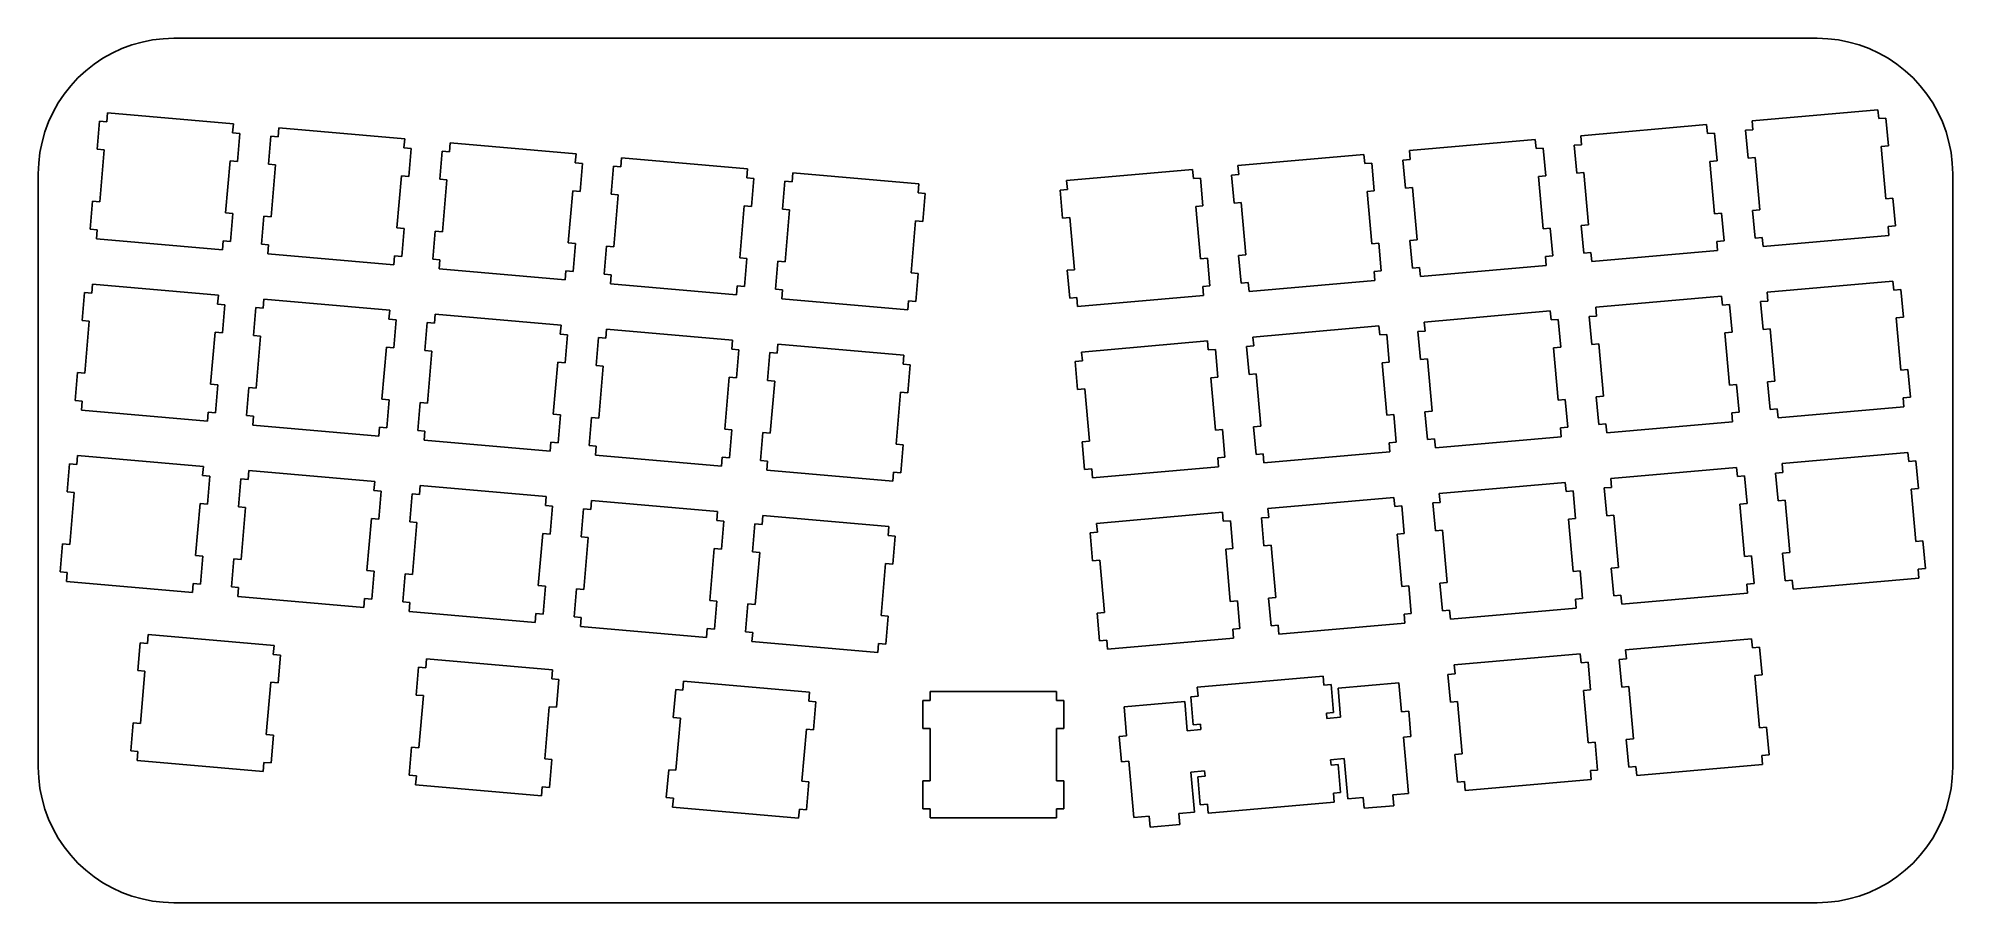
# Model space of a CAD drawing. Extents: x 0 to 212, y 0 to 96.
import ezdxf

# ---------------------------------------------------------------- set-up
doc = ezdxf.new("R2010")
doc.units = 0
doc.layers.get('0').update_dxf_attribs({"linetype": 'CONTINUOUS'})

msp = doc.modelspace()

# ---------------------------------------------------------------- linework, layer by layer
at = {"color": 0}
for p, q in [((10.4593, 95.1258), (11.5934, 95.4458)), ((11.5934, 95.4458), (12.7482, 95.6758)), ((12.7482, 95.6758), (13.9182, 95.8137)), ((13.9182, 95.8137), (15.095, 95.8603)), ((15.095, 95.8603), (197.12, 95.8603)), ((197.12, 95.8603), (198.297, 95.8137)), ((198.297, 95.8137), (199.465, 95.6758)), ((199.465, 95.6758), (200.622, 95.4458)), ((200.622, 95.4458), (201.754, 95.1258)), ((6.27835, 92.9954), (7.25812, 93.6502)), ((7.25812, 93.6502), (8.28615, 94.2262)), ((8.28615, 94.2262), (9.35411, 94.7194)), ((9.35411, 94.7194), (10.4593, 95.1258)), ((201.754, 95.1258), (202.86, 94.7194)), ((202.86, 94.7194), (203.929, 94.2262)), ((203.929, 94.2262), (204.957, 93.6502)), ((204.957, 93.6502), (205.937, 92.9954)), ((3.689, 90.6018), (4.48829, 91.4672)), ((4.48829, 91.4672), (5.35369, 92.2666)), ((5.35369, 92.2666), (6.27835, 92.9954)), ((205.937, 92.9954), (206.861, 92.2666)), ((206.861, 92.2666), (207.727, 91.4672)), ((207.727, 91.4672), (208.526, 90.6018)), ((2.30546, 88.6975), (2.96003, 89.6772)), ((2.96003, 89.6772), (3.689, 90.6018)), ((208.526, 90.6018), (209.255, 89.6772)), ((209.255, 89.6772), (209.91, 88.6975)), ((1.2361, 86.6013), (1.72944, 87.6695)), ((1.72944, 87.6695), (2.30546, 88.6975)), ((7.75698, 87.5979), (7.67017, 86.6013)), ((21.7041, 86.3783), (7.75698, 87.5979)), ((203.842, 87.9546), (189.895, 86.7336)), ((203.929, 86.9583), (203.842, 87.9546)), ((204.727, 87.0285), (203.929, 86.9583)), ((204.997, 83.9403), (204.727, 87.0285)), ((209.91, 88.6975), (210.484, 87.6695)), ((210.484, 87.6695), (210.978, 86.6013)), ((0.50987, 84.3622), (0.82958, 85.4964)), ((0.82958, 85.4964), (1.2361, 86.6013)), ((6.87366, 86.6719), (6.60358, 83.5836)), ((7.67017, 86.6013), (6.87366, 86.6719)), ((21.6173, 85.3817), (21.7041, 86.3783)), ((22.4152, 85.3115), (21.6173, 85.3817)), ((22.1437, 82.2233), (22.4152, 85.3115)), ((25.852, 85.0113), (25.5805, 81.9231)), ((26.6471, 84.9422), (25.852, 85.0113)), ((26.7353, 85.9384), (26.6471, 84.9422)), ((40.6809, 84.7178), (26.7353, 85.9384)), ((184.864, 86.294), (170.918, 85.0745)), ((170.918, 85.0745), (171.005, 84.0782)), ((184.952, 85.2978), (184.864, 86.294)), ((185.748, 85.368), (184.952, 85.2978)), ((186.019, 82.2784), (185.748, 85.368)), ((189.982, 85.7373), (189.185, 85.6686)), ((189.185, 85.6686), (189.455, 82.5803)), ((189.895, 86.7336), (189.982, 85.7373)), ((210.978, 86.6013), (211.386, 85.4964)), ((211.386, 85.4964), (211.704, 84.3622)), ((0.14194, 82.0374), (0.27974, 83.2072)), ((0.27974, 83.2072), (0.50987, 84.3622)), ((6.60358, 83.5836), (7.40008, 83.5145)), ((7.40008, 83.5145), (6.89434, 77.7363)), ((40.5941, 83.7212), (40.6809, 84.7178)), ((41.3921, 83.6524), (40.5941, 83.7212)), ((41.1219, 80.5642), (41.3921, 83.6524)), ((44.8289, 83.3508), (44.559, 80.2626)), ((45.6255, 83.2817), (44.8289, 83.3508)), ((45.7122, 84.2779), (45.6255, 83.2817)), ((59.6579, 83.0573), (45.7122, 84.2779)), ((59.5725, 82.0607), (59.6579, 83.0573)), ((146.91, 82.973), (132.963, 81.7534)), ((146.997, 81.9767), (146.91, 82.973)), ((165.887, 84.6335), (151.941, 83.414)), ((151.941, 83.414), (152.028, 82.4177)), ((165.975, 83.6387), (165.887, 84.6335)), ((166.771, 83.7075), (165.975, 83.6387)), ((167.042, 80.6192), (166.771, 83.7075)), ((171.005, 84.0782), (170.208, 84.008)), ((170.208, 84.008), (170.478, 80.9198)), ((204.199, 83.8701), (204.997, 83.9403)), ((204.705, 78.0919), (204.199, 83.8701)), ((211.704, 84.3622), (211.934, 83.2072)), ((211.934, 83.2072), (212.073, 82.0374)), ((0.09508, 80.8605), (0.14194, 82.0374)), ((0.09508, 15.1212), (0.09508, 80.8605)), ((20.8414, 76.5157), (21.3458, 82.2935)), ((21.3458, 82.2935), (22.1437, 82.2233)), ((25.5805, 81.9231), (26.377, 81.8526)), ((26.377, 81.8526), (25.8727, 76.0758)), ((39.8198, 74.8552), (40.3243, 80.633)), ((40.3243, 80.633), (41.1219, 80.5642)), ((60.3691, 81.9905), (59.5725, 82.0607)), ((60.0989, 78.9037), (60.3691, 81.9905)), ((63.8059, 81.6913), (63.536, 78.6035)), ((64.6024, 81.6211), (63.8059, 81.6913)), ((64.6906, 82.6174), (64.6024, 81.6211)), ((78.6363, 81.3964), (64.6906, 82.6174)), ((78.5495, 80.4016), (78.6363, 81.3964)), ((83.6676, 80.9569), (83.5808, 79.9606)), ((97.6147, 79.7373), (83.6676, 80.9569)), ((127.933, 81.3125), (113.986, 80.0929)), ((128.02, 80.3176), (127.933, 81.3125)), ((133.049, 80.7572), (132.253, 80.687)), ((132.253, 80.687), (132.523, 77.5988)), ((132.963, 81.7534), (133.049, 80.7572)), ((147.793, 82.0469), (146.997, 81.9767)), ((148.063, 78.9587), (147.793, 82.0469)), ((152.028, 82.4177), (151.23, 82.3475)), ((151.23, 82.3475), (151.5, 79.2593)), ((166.245, 80.549), (167.042, 80.6192)), ((170.478, 80.9198), (171.275, 80.9886)), ((171.275, 80.9886), (171.781, 75.2119)), ((185.222, 82.2096), (186.019, 82.2784)), ((185.728, 76.4314), (185.222, 82.2096)), ((189.455, 82.5803), (190.252, 82.6505)), ((190.252, 82.6505), (190.759, 76.8724)), ((212.073, 82.0374), (212.12, 80.8605)), ((212.12, 80.8605), (212.12, 15.1212)), ((44.559, 80.2626), (45.3552, 80.1934)), ((45.3552, 80.1934), (44.8497, 74.4153)), ((58.7968, 73.1943), (59.3012, 78.9725)), ((59.3012, 78.9725), (60.0989, 78.9037)), ((63.536, 78.6035), (64.3322, 78.5329)), ((64.3322, 78.5329), (63.8281, 72.7548)), ((79.3461, 80.3314), (78.5495, 80.4016)), ((79.0758, 77.2432), (79.3461, 80.3314)), ((82.7828, 80.0294), (82.514, 76.9415)), ((83.5808, 79.9606), (82.7828, 80.0294)), ((97.5279, 78.7411), (97.6147, 79.7373)), ((98.3245, 78.6709), (97.5279, 78.7411)), ((98.0528, 75.5826), (98.3245, 78.6709)), ((114.072, 79.0967), (113.276, 79.0279)), ((113.276, 79.0279), (113.545, 75.9396)), ((113.986, 80.0929), (114.072, 79.0967)), ((128.816, 80.3864), (128.02, 80.3176)), ((129.086, 77.2982), (128.816, 80.3864)), ((147.267, 78.8885), (148.063, 78.9587)), ((147.773, 73.1104), (147.267, 78.8885)), ((151.5, 79.2593), (152.298, 79.3295)), ((152.298, 79.3295), (152.804, 73.5513)), ((166.75, 74.7709), (166.245, 80.549)), ((6.09783, 77.8055), (5.82771, 74.7173)), ((6.89434, 77.7363), (6.09783, 77.8055)), ((21.6379, 76.4466), (20.8414, 76.5157)), ((21.3679, 73.3584), (21.6379, 76.4466)), ((77.7752, 71.5352), (78.2796, 77.3134)), ((78.2796, 77.3134), (79.0758, 77.2432)), ((82.514, 76.9415), (83.3106, 76.8724)), ((83.3106, 76.8724), (82.8051, 71.0957)), ((128.29, 77.2294), (129.086, 77.2982)), ((128.794, 71.4513), (128.29, 77.2294)), ((132.523, 77.5988), (133.321, 77.669)), ((133.321, 77.669), (133.826, 71.8908)), ((186.524, 76.5006), (185.728, 76.4314)), ((186.794, 73.4138), (186.524, 76.5006)), ((190.759, 76.8724), (189.961, 76.8022)), ((189.961, 76.8022), (190.231, 73.714)), ((205.501, 78.1625), (204.705, 78.0919)), ((205.773, 75.0743), (205.501, 78.1625)), ((5.82771, 74.7173), (6.62421, 74.6485)), ((6.62421, 74.6485), (6.53743, 73.6505)), ((25.0762, 76.145), (24.8061, 73.0567)), ((25.8727, 76.0758), (25.0762, 76.145)), ((40.615, 74.7861), (39.8198, 74.8552)), ((40.3447, 71.6964), (40.615, 74.7861)), ((44.0531, 74.4859), (43.7829, 71.3976)), ((44.8497, 74.4153), (44.0531, 74.4859)), ((96.7521, 69.8733), (97.2577, 75.6514)), ((97.2577, 75.6514), (98.0528, 75.5826)), ((113.545, 75.9396), (114.343, 76.0084)), ((114.343, 76.0084), (114.849, 70.2317)), ((167.546, 74.8411), (166.75, 74.7709)), ((167.817, 71.7532), (167.546, 74.8411)), ((171.781, 75.2119), (170.983, 75.1417)), ((170.983, 75.1417), (171.253, 72.0535)), ((204.975, 75.0037), (205.773, 75.0743)), ((205.063, 74.0075), (204.975, 75.0037)), ((6.53743, 73.6505), (20.4845, 72.4309)), ((20.4845, 72.4309), (20.5714, 73.4275)), ((20.5714, 73.4275), (21.3679, 73.3584)), ((24.8061, 73.0567), (25.6026, 72.9865)), ((25.6026, 72.9865), (25.5144, 71.9914)), ((59.5933, 73.1255), (58.7968, 73.1943)), ((59.3231, 70.0373), (59.5933, 73.1255)), ((63.0301, 72.8253), (62.7599, 69.7357)), ((63.8281, 72.7548), (63.0301, 72.8253)), ((148.569, 73.1806), (147.773, 73.1104)), ((148.839, 70.0927), (148.569, 73.1806)), ((152.804, 73.5513), (152.006, 73.4811)), ((152.006, 73.4811), (152.276, 70.3929)), ((171.253, 72.0535), (172.051, 72.1222)), ((172.051, 72.1222), (172.139, 71.1274)), ((172.139, 71.1274), (186.085, 72.347)), ((185.998, 73.3432), (186.794, 73.4138)), ((186.085, 72.347), (185.998, 73.3432)), ((190.231, 73.714), (191.029, 73.7842)), ((191.029, 73.7842), (191.116, 72.7865)), ((191.116, 72.7865), (205.063, 74.0075)), ((25.5144, 71.9914), (39.4614, 70.7704)), ((39.4614, 70.7704), (39.5482, 71.767)), ((39.5482, 71.767), (40.3447, 71.6964)), ((43.7829, 71.3976), (44.5795, 71.3274)), ((44.5795, 71.3274), (44.4927, 70.3308)), ((44.4927, 70.3308), (58.4398, 69.1113)), ((58.4398, 69.1113), (58.5265, 70.1075)), ((58.5265, 70.1075), (59.3231, 70.0373)), ((78.5703, 71.465), (77.7752, 71.5352)), ((78.3001, 68.3782), (78.5703, 71.465)), ((82.0071, 71.1648), (81.7369, 68.0766)), ((82.8051, 71.0957), (82.0071, 71.1648)), ((114.849, 70.2317), (114.052, 70.1615)), ((114.052, 70.1615), (114.322, 67.0733)), ((129.592, 71.52), (128.794, 71.4513)), ((129.862, 68.4332), (129.592, 71.52)), ((133.826, 71.8908), (133.029, 71.8206)), ((133.029, 71.8206), (133.299, 68.7324)), ((148.042, 70.0236), (148.839, 70.0927)), ((148.13, 69.0273), (148.042, 70.0236)), ((152.276, 70.3929), (153.074, 70.4631)), ((153.074, 70.4631), (153.161, 69.4669)), ((153.161, 69.4669), (167.108, 70.6864)), ((167.021, 71.6827), (167.817, 71.7532)), ((167.108, 70.6864), (167.021, 71.6827)), ((6.09783, 68.6223), (6.01102, 67.6243)), ((20.0449, 67.4), (6.09783, 68.6223)), ((62.7599, 69.7357), (63.5579, 69.6666)), ((63.5579, 69.6666), (63.4697, 68.6703)), ((63.4697, 68.6703), (77.4167, 67.4494)), ((77.4167, 67.4494), (77.5035, 68.4484)), ((77.5035, 68.4484), (78.3001, 68.3782)), ((81.7369, 68.0766), (82.5348, 68.006)), ((82.5348, 68.006), (82.448, 67.0098)), ((97.5487, 69.8045), (96.7521, 69.8733)), ((97.2785, 66.7163), (97.5487, 69.8045)), ((129.066, 68.363), (129.862, 68.4332)), ((129.153, 67.3654), (129.066, 68.363)), ((133.299, 68.7324), (134.095, 68.8026)), ((134.095, 68.8026), (134.184, 67.8064)), ((134.184, 67.8064), (148.13, 69.0273)), ((205.503, 68.9776), (191.556, 67.7566)), ((205.589, 67.9813), (205.503, 68.9776)), ((206.386, 68.0501), (205.589, 67.9813)), ((206.656, 64.9623), (206.386, 68.0501)), ((5.2131, 67.6949), (4.94302, 64.6067)), ((6.01102, 67.6243), (5.2131, 67.6949)), ((19.9567, 66.4034), (20.0449, 67.4)), ((20.7532, 66.3346), (19.9567, 66.4034)), ((20.4832, 63.2464), (20.7532, 66.3346)), ((24.1901, 66.0344), (23.92, 62.9461)), ((24.988, 65.9638), (24.1901, 66.0344)), ((25.0748, 66.9604), (24.988, 65.9638)), ((39.0218, 65.7408), (25.0748, 66.9604)), ((38.935, 64.7442), (39.0218, 65.7408)), ((82.448, 67.0098), (96.3951, 65.7902)), ((96.3951, 65.7902), (96.4819, 66.7865)), ((96.4819, 66.7865), (97.2785, 66.7163)), ((114.322, 67.0733), (115.118, 67.1421)), ((115.118, 67.1421), (115.205, 66.1458)), ((115.205, 66.1458), (129.153, 67.3654)), ((186.524, 67.3171), (172.579, 66.0961)), ((172.579, 66.0961), (172.665, 65.0998)), ((186.612, 66.3194), (186.524, 67.3171)), ((187.409, 66.3896), (186.612, 66.3194)), ((187.679, 63.3017), (187.409, 66.3896)), ((191.642, 66.7604), (190.846, 66.6916)), ((190.846, 66.6916), (191.116, 63.6034)), ((191.556, 67.7566), (191.642, 66.7604)), ((4.94302, 64.6067), (5.73952, 64.5365)), ((5.73952, 64.5365), (5.23515, 58.7583)), ((39.7316, 64.674), (38.935, 64.7442)), ((39.4614, 61.5858), (39.7316, 64.674)), ((43.1684, 64.3738), (42.8985, 61.2856)), ((43.9649, 64.3033), (43.1684, 64.3738)), ((44.0531, 65.2999), (43.9649, 64.3033)), ((57.9988, 64.0803), (44.0531, 65.2999)), ((57.912, 63.0837), (57.9988, 64.0803)), ((63.0301, 63.6404), (62.9419, 62.6442)), ((76.9758, 62.4198), (63.0301, 63.6404)), ((148.569, 63.996), (134.623, 62.7765)), ((148.657, 62.9998), (148.569, 63.996)), ((167.548, 65.6565), (153.6, 64.4356)), ((153.6, 64.4356), (153.687, 63.4407)), ((167.634, 64.6603), (167.548, 65.6565)), ((168.432, 64.7305), (167.634, 64.6603)), ((168.701, 61.6423), (168.432, 64.7305)), ((172.665, 65.0998), (171.869, 65.0296)), ((171.869, 65.0296), (172.139, 61.9414)), ((191.116, 63.6034), (191.914, 63.6722)), ((191.914, 63.6722), (192.418, 57.894)), ((205.86, 64.8917), (206.656, 64.9623)), ((206.365, 59.115), (205.86, 64.8917)), ((19.1809, 57.5388), (19.6867, 63.3166)), ((19.6867, 63.3166), (20.4832, 63.2464)), ((23.92, 62.9461), (24.7179, 62.8756)), ((24.7179, 62.8756), (24.2121, 57.0978)), ((38.1579, 55.8782), (38.6651, 61.656)), ((38.6651, 61.656), (39.4614, 61.5858)), ((58.7086, 63.0135), (57.912, 63.0837)), ((58.4383, 59.9267), (58.7086, 63.0135)), ((62.1453, 62.7133), (61.8755, 59.6251)), ((62.9419, 62.6442), (62.1453, 62.7133)), ((76.889, 61.4232), (76.9758, 62.4198)), ((82.0071, 61.9788), (81.9203, 60.9836)), ((95.9541, 60.7589), (82.0071, 61.9788)), ((129.592, 62.3355), (115.645, 61.1145)), ((129.679, 61.3392), (129.592, 62.3355)), ((134.71, 61.7802), (133.914, 61.71)), ((133.914, 61.71), (134.184, 58.6218)), ((134.623, 62.7765), (134.71, 61.7802)), ((149.454, 63.0686), (148.657, 62.9998)), ((149.724, 59.9803), (149.454, 63.0686)), ((153.687, 63.4407), (152.891, 63.3705)), ((152.891, 63.3705), (153.162, 60.2823)), ((167.904, 61.5721), (168.701, 61.6423)), ((168.41, 55.7939), (167.904, 61.5721)), ((172.139, 61.9414), (172.936, 62.0116)), ((172.936, 62.0116), (173.441, 56.2335)), ((186.883, 63.2326), (187.679, 63.3017)), ((187.387, 57.4544), (186.883, 63.2326)), ((42.8985, 61.2856), (43.6947, 61.2165)), ((43.6947, 61.2165), (43.1892, 55.4383)), ((57.1362, 54.2177), (57.6421, 59.9955)), ((57.6421, 59.9955), (58.4383, 59.9267)), ((61.8755, 59.6251), (62.6731, 59.5545)), ((62.6731, 59.5545), (62.1661, 53.7767)), ((77.687, 61.3544), (76.889, 61.4232)), ((77.4167, 58.2648), (77.687, 61.3544)), ((81.1237, 61.0528), (80.8535, 57.9646)), ((81.9203, 60.9836), (81.1237, 61.0528)), ((95.866, 59.7627), (95.9541, 60.7589)), ((96.6639, 59.6925), (95.866, 59.7627)), ((96.3937, 56.6057), (96.6639, 59.6925)), ((115.733, 60.1197), (114.935, 60.0495)), ((114.935, 60.0495), (115.207, 56.9613)), ((115.645, 61.1145), (115.733, 60.1197)), ((130.477, 61.4094), (129.679, 61.3392)), ((130.747, 58.3212), (130.477, 61.4094)), ((148.927, 59.9115), (149.724, 59.9803)), ((149.433, 54.1334), (148.927, 59.9115)), ((153.162, 60.2823), (153.957, 60.3525)), ((153.957, 60.3525), (154.463, 54.5744)), ((4.43727, 58.8285), (4.16719, 55.7403)), ((5.23515, 58.7583), (4.43727, 58.8285)), ((19.9788, 57.4682), (19.1809, 57.5388)), ((19.7073, 54.38), (19.9788, 57.4682)), ((76.1132, 52.5568), (76.6191, 58.335)), ((76.6191, 58.335), (77.4167, 58.2648)), ((80.8535, 57.9646), (81.6501, 57.8954)), ((81.6501, 57.8954), (81.1445, 52.1173)), ((129.949, 58.251), (130.747, 58.3212)), ((130.456, 52.4729), (129.949, 58.251)), ((134.184, 58.6218), (134.98, 58.6906)), ((134.98, 58.6906), (135.486, 52.9124)), ((188.185, 57.5236), (187.387, 57.4544)), ((188.455, 54.4368), (188.185, 57.5236)), ((192.418, 57.894), (191.622, 57.8252)), ((191.622, 57.8252), (191.892, 54.7356)), ((207.162, 59.1841), (206.365, 59.115)), ((207.432, 56.0959), (207.162, 59.1841)), ((4.16719, 55.7403), (4.96506, 55.6701)), ((4.96506, 55.6701), (4.87687, 54.6735)), ((23.4156, 57.168), (23.1442, 54.0798)), ((24.2121, 57.0978), (23.4156, 57.168)), ((38.9558, 55.8077), (38.1579, 55.8782)), ((38.6856, 52.7195), (38.9558, 55.8077)), ((42.3926, 55.5075), (42.1224, 52.4192)), ((43.1892, 55.4383), (42.3926, 55.5075)), ((95.0916, 50.8963), (95.5957, 56.6745)), ((95.5957, 56.6745), (96.3937, 56.6057)), ((115.207, 56.9613), (116.002, 57.0315)), ((116.002, 57.0315), (116.509, 51.2533)), ((169.208, 55.8641), (168.41, 55.7939)), ((169.478, 52.7749), (169.208, 55.8641)), ((173.441, 56.2335), (172.645, 56.1647)), ((172.645, 56.1647), (172.915, 53.0765)), ((206.635, 56.0257), (207.432, 56.0959)), ((206.722, 55.0305), (206.635, 56.0257)), ((4.87687, 54.6735), (18.824, 53.4539)), ((18.824, 53.4539), (18.9108, 54.4505)), ((18.9108, 54.4505), (19.7073, 54.38)), ((23.1442, 54.0798), (23.942, 54.0096)), ((23.942, 54.0096), (23.8538, 53.0144)), ((23.8538, 53.0144), (37.8008, 51.7934)), ((57.9342, 54.1486), (57.1362, 54.2177)), ((57.6626, 51.0604), (57.9342, 54.1486)), ((61.371, 53.8469), (61.0994, 50.7587)), ((62.1661, 53.7767), (61.371, 53.8469)), ((150.23, 54.2036), (149.433, 54.1334)), ((150.5, 51.1157), (150.23, 54.2036)), ((154.463, 54.5744), (153.666, 54.5042)), ((153.666, 54.5042), (153.936, 51.416)), ((172.915, 53.0765), (173.711, 53.1453)), ((173.711, 53.1453), (173.798, 52.1504)), ((173.798, 52.1504), (187.745, 53.37)), ((187.657, 54.3662), (188.455, 54.4368)), ((187.745, 53.37), (187.657, 54.3662)), ((191.892, 54.7356), (192.688, 54.8058)), ((192.688, 54.8058), (192.775, 53.8095)), ((192.775, 53.8095), (206.722, 55.0305)), ((37.8008, 51.7934), (37.889, 52.79)), ((37.889, 52.79), (38.6856, 52.7195)), ((42.1224, 52.4192), (42.9189, 52.3505)), ((42.9189, 52.3505), (42.8322, 51.3524)), ((42.8322, 51.3524), (56.7778, 50.1329)), ((56.7778, 50.1329), (56.866, 51.1295)), ((56.866, 51.1295), (57.6626, 51.0604)), ((76.9112, 52.4866), (76.1132, 52.5568)), ((76.641, 49.3984), (76.9112, 52.4866)), ((80.348, 52.1878), (80.0777, 49.0996)), ((81.1445, 52.1173), (80.348, 52.1878)), ((95.8882, 50.8275), (95.0916, 50.8963)), ((116.509, 51.2533), (115.711, 51.1831)), ((115.711, 51.1831), (115.981, 48.0949)), ((131.253, 52.5431), (130.456, 52.4729)), ((131.523, 49.4552), (131.253, 52.5431)), ((135.486, 52.9124), (134.689, 52.8436)), ((134.689, 52.8436), (134.96, 49.7554)), ((149.702, 51.0452), (150.5, 51.1157)), ((149.79, 50.0489), (149.702, 51.0452)), ((153.936, 51.416), (154.733, 51.4847)), ((154.733, 51.4847), (154.82, 50.4885)), ((154.82, 50.4885), (168.767, 51.7095)), ((168.68, 52.7057), (169.478, 52.7749)), ((168.767, 51.7095), (168.68, 52.7057)), ((4.4359, 49.6425), (4.34908, 48.6473)), ((18.383, 48.423), (4.4359, 49.6425)), ((61.0994, 50.7587), (61.8959, 50.6885)), ((61.8959, 50.6885), (61.8091, 49.6933)), ((61.8091, 49.6933), (75.7562, 48.4724)), ((75.7562, 48.4724), (75.843, 49.469)), ((75.843, 49.469), (76.641, 49.3984)), ((80.0777, 49.0996), (80.8743, 49.0291)), ((80.8743, 49.0291), (80.7875, 48.0328)), ((95.6179, 47.7393), (95.8882, 50.8275)), ((130.725, 49.3847), (131.523, 49.4552)), ((130.813, 48.3884), (130.725, 49.3847)), ((134.96, 49.7554), (135.756, 49.8256)), ((135.756, 49.8256), (135.843, 48.8294)), ((135.843, 48.8294), (149.79, 50.0489)), ((207.162, 49.9992), (193.216, 48.7786)), ((193.216, 48.7786), (193.303, 47.7834)), ((207.25, 49.003), (207.162, 49.9992)), ((208.046, 49.0732), (207.25, 49.003)), ((208.318, 45.9853), (208.046, 49.0732)), ((3.55258, 48.7165), (3.28111, 45.6283)), ((4.34908, 48.6473), (3.55258, 48.7165)), ((18.2962, 47.4267), (18.383, 48.423)), ((19.0941, 47.3576), (18.2962, 47.4267)), ((18.824, 44.2694), (19.0941, 47.3576)), ((22.5309, 47.056), (22.2608, 43.9678)), ((23.3274, 46.9868), (22.5309, 47.056)), ((23.4142, 47.9834), (23.3274, 46.9868)), ((37.3613, 46.7639), (23.4142, 47.9834)), ((37.2745, 45.7659), (37.3613, 46.7639)), ((80.7875, 48.0328), (94.7332, 46.8133)), ((94.7332, 46.8133), (94.8214, 47.8095)), ((94.8214, 47.8095), (95.6179, 47.7393)), ((115.981, 48.0949), (116.779, 48.1651)), ((116.779, 48.1651), (116.866, 47.1689)), ((116.866, 47.1689), (130.813, 48.3884)), ((169.208, 46.6796), (155.261, 45.4586)), ((169.295, 45.6819), (169.208, 46.6796)), ((188.185, 48.3387), (174.239, 47.1191)), ((174.239, 47.1191), (174.326, 46.1229)), ((188.273, 47.3424), (188.185, 48.3387)), ((189.069, 47.4126), (188.273, 47.3424)), ((189.34, 44.3248), (189.069, 47.4126)), ((193.303, 47.7834), (192.507, 47.7132)), ((192.507, 47.7132), (192.776, 44.625)), ((3.28111, 45.6283), (4.07899, 45.5595)), ((4.07899, 45.5595), (3.57463, 39.7813)), ((38.0711, 45.6971), (37.2745, 45.7659)), ((37.8008, 42.6089), (38.0711, 45.6971)), ((41.5078, 45.3969), (41.238, 42.3086)), ((42.3044, 45.3263), (41.5078, 45.3969)), ((42.3912, 46.3229), (42.3044, 45.3263)), ((56.3383, 45.1019), (42.3912, 46.3229)), ((56.2515, 44.1053), (56.3383, 45.1019)), ((61.3696, 44.6624), (61.2828, 43.6658)), ((75.3166, 43.4428), (61.3696, 44.6624)), ((150.231, 45.0176), (136.284, 43.7981)), ((150.318, 44.0214), (150.231, 45.0176)), ((155.261, 45.4586), (155.349, 44.4623)), ((170.091, 45.7521), (169.295, 45.6819)), ((170.361, 42.6642), (170.091, 45.7521)), ((174.326, 46.1229), (173.528, 46.0527)), ((173.528, 46.0527), (173.798, 42.9645)), ((192.776, 44.625), (193.573, 44.6952)), ((193.573, 44.6952), (194.079, 38.917)), ((207.52, 45.9147), (208.318, 45.9853)), ((208.026, 40.1366), (207.52, 45.9147)), ((17.5204, 38.5618), (18.0261, 44.3385)), ((18.0261, 44.3385), (18.824, 44.2694)), ((22.2608, 43.9678), (23.0573, 43.8975)), ((23.0573, 43.8975), (22.5516, 38.1208)), ((36.4987, 36.8998), (37.0032, 42.678)), ((37.0032, 42.678), (37.8008, 42.6089)), ((57.048, 44.0365), (56.2515, 44.1053)), ((56.7778, 40.9483), (57.048, 44.0365)), ((60.4848, 43.7363), (60.216, 40.6481)), ((61.2828, 43.6658), (60.4848, 43.7363)), ((75.2299, 42.4462), (75.3166, 43.4428)), ((76.0264, 42.376), (75.2299, 42.4462)), ((80.348, 43.0018), (80.2598, 42.0067)), ((94.2936, 41.7823), (80.348, 43.0018)), ((131.253, 43.3585), (117.306, 42.1375)), ((131.34, 42.3623), (131.253, 43.3585)), ((132.136, 42.4325), (131.34, 42.3623)), ((132.406, 39.3428), (132.136, 42.4325)), ((136.371, 42.8018), (135.574, 42.7316)), ((135.574, 42.7316), (135.843, 39.6434)), ((136.284, 43.7981), (136.371, 42.8018)), ((151.114, 44.0916), (150.318, 44.0214)), ((151.384, 41.0034), (151.114, 44.0916)), ((155.349, 44.4623), (154.551, 44.3936)), ((154.551, 44.3936), (154.821, 41.3039)), ((169.565, 42.5937), (170.361, 42.6642)), ((170.071, 36.8155), (169.565, 42.5937)), ((173.798, 42.9645), (174.596, 43.0347)), ((174.596, 43.0347), (175.102, 37.2565)), ((188.542, 44.2556), (189.34, 44.3248)), ((189.049, 38.4775), (188.542, 44.2556)), ((41.238, 42.3086), (42.0342, 42.2381)), ((42.0342, 42.2381), (41.5301, 36.4603)), ((55.4757, 35.2406), (55.9816, 41.0185)), ((55.9816, 41.0185), (56.7778, 40.9483)), ((60.216, 40.6481), (61.0126, 40.5776)), ((61.0126, 40.5776), (60.507, 34.7996)), ((75.7548, 39.2878), (76.0264, 42.376)), ((79.4618, 42.0758), (79.193, 38.9876)), ((80.2598, 42.0067), (79.4618, 42.0758)), ((94.2068, 40.7857), (94.2936, 41.7823)), ((95.0034, 40.7155), (94.2068, 40.7857)), ((94.7332, 37.6287), (95.0034, 40.7155)), ((117.394, 41.1427), (116.596, 41.0725)), ((116.596, 41.0725), (116.866, 37.9843)), ((117.306, 42.1375), (117.394, 41.1427)), ((150.588, 40.9346), (151.384, 41.0034)), ((151.094, 35.1565), (150.588, 40.9346)), ((154.821, 41.3039), (155.619, 41.3741)), ((155.619, 41.3741), (156.124, 35.5974)), ((2.77813, 39.8515), (2.50665, 36.7619)), ((3.57463, 39.7813), (2.77813, 39.8515)), ((18.3169, 38.4912), (17.5204, 38.5618)), ((18.0482, 35.4044), (18.3169, 38.4912)), ((21.7551, 38.1896), (21.485, 35.1014)), ((22.5516, 38.1208), (21.7551, 38.1896)), ((74.4541, 33.58), (74.9582, 39.358)), ((74.9582, 39.358), (75.7548, 39.2878)), ((79.193, 38.9876), (79.9895, 38.9184)), ((79.9895, 38.9184), (79.484, 33.1404)), ((131.611, 39.274), (132.406, 39.3428)), ((132.115, 33.496), (131.611, 39.274)), ((135.843, 39.6434), (136.641, 39.7136)), ((136.641, 39.7136), (137.147, 33.9356)), ((189.846, 38.5466), (189.049, 38.4775)), ((190.115, 35.4584), (189.846, 38.5466)), ((194.079, 38.917), (193.281, 38.8468)), ((193.281, 38.8468), (193.552, 35.7586)), ((208.823, 40.2071), (208.026, 40.1366)), ((209.092, 37.1189), (208.823, 40.2071)), ((2.50665, 36.7619), (3.30316, 36.6931)), ((3.30316, 36.6931), (3.21634, 35.6969)), ((37.2953, 36.8307), (36.4987, 36.8998)), ((37.0251, 33.7426), (37.2953, 36.8307)), ((40.7321, 36.5305), (40.4618, 33.4422)), ((41.5301, 36.4603), (40.7321, 36.5305)), ((93.4311, 31.9195), (93.9366, 37.6975)), ((93.9366, 37.6975), (94.7332, 37.6287)), ((116.866, 37.9843), (117.664, 38.0531)), ((117.664, 38.0531), (118.168, 32.2764)), ((170.867, 36.8861), (170.071, 36.8155)), ((171.137, 33.7978), (170.867, 36.8861)), ((175.102, 37.2565), (174.304, 37.1877)), ((174.304, 37.1877), (174.574, 34.0996)), ((194.437, 34.8327), (208.383, 36.0535)), ((208.296, 37.0487), (209.092, 37.1189)), ((208.383, 36.0535), (208.296, 37.0487)), ((3.21634, 35.6969), (17.1635, 34.4758)), ((17.1635, 34.4758), (17.2503, 35.4722)), ((17.2503, 35.4722), (18.0482, 35.4044)), ((21.485, 35.1014), (22.2815, 35.0325)), ((22.2815, 35.0325), (22.1947, 34.0362)), ((22.1947, 34.0362), (36.1417, 32.8166)), ((56.2723, 35.1703), (55.4757, 35.2406)), ((56.0021, 32.0821), (56.2723, 35.1703)), ((59.709, 34.8699), (59.4388, 31.7817)), ((60.507, 34.7996), (59.709, 34.8699)), ((137.147, 33.9356), (136.35, 33.8667)), ((151.89, 35.2254), (151.094, 35.1565)), ((152.16, 32.1386), (151.89, 35.2254)), ((156.124, 35.5974), (155.327, 35.5258)), ((155.327, 35.5258), (155.597, 32.4376)), ((174.574, 34.0996), (175.372, 34.1685)), ((175.372, 34.1685), (175.459, 33.1722)), ((175.459, 33.1722), (189.406, 34.3917)), ((189.319, 35.3893), (190.115, 35.4584)), ((189.406, 34.3917), (189.319, 35.3893)), ((193.552, 35.7586), (194.349, 35.8292)), ((194.349, 35.8292), (194.437, 34.8327)), ((36.1417, 32.8166), (36.2285, 33.8116)), ((36.2285, 33.8116), (37.0251, 33.7426)), ((40.4618, 33.4422), (41.2584, 33.372)), ((41.2584, 33.372), (41.1716, 32.3756)), ((41.1716, 32.3756), (55.1187, 31.1561)), ((55.1187, 31.1561), (55.2055, 32.1524)), ((55.2055, 32.1524), (56.0021, 32.0821)), ((75.2507, 33.5098), (74.4541, 33.58)), ((74.9804, 30.4216), (75.2507, 33.5098)), ((78.6874, 33.2093), (78.4172, 30.1212)), ((79.484, 33.1404), (78.6874, 33.2093)), ((94.2276, 31.8506), (93.4311, 31.9195)), ((93.9574, 28.761), (94.2276, 31.8506)), ((118.168, 32.2764), (117.372, 32.2061)), ((117.372, 32.2061), (117.643, 29.118)), ((132.913, 33.5649), (132.115, 33.496)), ((133.182, 30.4767), (132.913, 33.5649)), ((136.35, 33.8667), (136.62, 30.7785)), ((151.364, 32.0683), (152.16, 32.1386)), ((151.451, 31.072), (151.364, 32.0683)), ((155.597, 32.4376), (156.393, 32.5079)), ((156.393, 32.5079), (156.482, 31.5116)), ((156.482, 31.5116), (170.428, 32.7326)), ((170.341, 33.7275), (171.137, 33.7978)), ((170.428, 32.7326), (170.341, 33.7275)), ((12.2659, 29.8359), (12.1791, 28.8396)), ((26.213, 28.615), (12.2659, 29.8359)), ((59.4388, 31.7817), (60.2368, 31.7114)), ((60.2368, 31.7114), (60.15, 30.7151)), ((60.15, 30.7151), (74.0971, 29.4955)), ((74.0971, 29.4955), (74.1839, 30.4919)), ((74.1839, 30.4919), (74.9804, 30.4216)), ((78.4172, 30.1212), (79.2138, 30.0509)), ((79.2138, 30.0509), (79.127, 29.0546)), ((132.386, 30.4078), (133.182, 30.4767)), ((132.472, 29.4115), (132.386, 30.4078)), ((136.62, 30.7785), (137.416, 30.8474)), ((137.416, 30.8474), (137.503, 29.8511)), ((137.503, 29.8511), (151.451, 31.072)), ((11.3812, 28.9085), (11.1111, 25.8217)), ((12.1791, 28.8396), (11.3812, 28.9085)), ((26.1249, 27.6187), (26.213, 28.615)), ((26.9214, 27.5498), (26.1249, 27.6187)), ((79.127, 29.0546), (93.0741, 27.835)), ((93.0741, 27.835), (93.1609, 28.8313)), ((93.1609, 28.8313), (93.9574, 28.761)), ((117.643, 29.118), (118.438, 29.1869)), ((118.438, 29.1869), (118.526, 28.1905)), ((118.526, 28.1905), (132.472, 29.4115)), ((170.869, 27.7013), (156.921, 26.4804)), ((170.955, 26.705), (170.869, 27.7013)), ((189.846, 29.3605), (175.898, 28.1409)), ((175.898, 28.1409), (175.985, 27.1446)), ((189.932, 28.3656), (189.846, 29.3605)), ((190.73, 28.4345), (189.932, 28.3656)), ((190.999, 25.3476), (190.73, 28.4345)), ((11.1111, 25.8217), (11.909, 25.7514)), ((11.909, 25.7514), (11.4019, 19.9733)), ((26.6513, 24.4615), (26.9214, 27.5498)), ((42.219, 26.2117), (41.9488, 23.1235)), ((43.017, 26.1414), (42.219, 26.2117)), ((43.1038, 27.1377), (43.017, 26.1414)), ((57.0509, 25.9167), (43.1038, 27.1377)), ((56.9641, 24.9204), (57.0509, 25.9167)), ((157.008, 25.4854), (156.212, 25.4152)), ((156.921, 26.4804), (157.008, 25.4854)), ((171.753, 26.7753), (170.955, 26.705)), ((172.022, 23.6871), (171.753, 26.7753)), ((175.985, 27.1446), (175.189, 27.0757)), ((175.189, 27.0757), (175.46, 23.9875)), ((25.349, 18.7537), (25.8548, 24.5305)), ((25.8548, 24.5305), (26.6513, 24.4615)), ((57.7603, 24.8515), (56.9641, 24.9204)), ((57.4904, 21.7634), (57.7603, 24.8515)), ((70.6864, 23.7216), (70.4152, 20.632)), ((71.483, 23.6513), (70.6864, 23.7216)), ((71.5712, 24.6476), (71.483, 23.6513)), ((85.5169, 23.4267), (71.5712, 24.6476)), ((85.4301, 22.4317), (85.5169, 23.4267)), ((98.8702, 23.5176), (98.8702, 22.5185)), ((112.871, 23.5176), (98.8702, 23.5176)), ((112.871, 22.5185), (112.871, 23.5176)), ((142.401, 25.2112), (128.455, 23.9916)), ((128.455, 23.9916), (128.542, 22.994)), ((142.489, 24.2149), (142.401, 25.2112)), ((143.286, 24.2838), (142.489, 24.2149)), ((143.557, 21.1956), (143.286, 24.2838)), ((150.774, 24.4685), (144.049, 23.8786)), ((144.049, 23.8786), (144.33, 20.6609)), ((151.055, 21.2507), (150.774, 24.4685)), ((156.212, 25.4152), (156.482, 22.327)), ((171.225, 23.6168), (172.022, 23.6871)), ((171.731, 17.8387), (171.225, 23.6168)), ((175.46, 23.9875), (176.257, 24.0564)), ((176.257, 24.0564), (176.761, 18.2797)), ((190.202, 25.2773), (190.999, 25.3476)), ((190.708, 19.4992), (190.202, 25.2773)), ((41.9488, 23.1235), (42.7468, 23.0532)), ((42.7468, 23.0532), (42.2409, 17.2751)), ((56.188, 16.0555), (56.6939, 21.8336)), ((56.6939, 21.8336), (57.4904, 21.7634)), ((86.2266, 22.3614), (85.4301, 22.4317)), ((85.9564, 19.2732), (86.2266, 22.3614)), ((98.8702, 22.5185), (98.0708, 22.5185)), ((98.0708, 22.5185), (98.0708, 19.4179)), ((113.67, 22.5185), (112.871, 22.5185)), ((113.67, 19.4179), (113.67, 22.5185)), ((127.063, 22.3931), (120.34, 21.8047)), ((120.34, 21.8047), (120.621, 18.587)), ((127.346, 19.1754), (127.063, 22.3931)), ((128.542, 22.994), (127.745, 22.9251)), ((127.745, 22.9251), (128.016, 19.8355)), ((151.876, 21.3224), (151.055, 21.2507)), ((152.12, 18.5319), (151.876, 21.3224)), ((156.482, 22.327), (157.278, 22.3973)), ((157.278, 22.3973), (157.784, 16.6192)), ((10.6054, 20.0436), (10.3353, 16.9554)), ((11.4019, 19.9733), (10.6054, 20.0436)), ((70.4152, 20.632), (71.2128, 20.5631)), ((71.2128, 20.5631), (70.7072, 14.785)), ((84.6543, 13.5654), (85.1598, 19.3421)), ((85.1598, 19.3421), (85.9564, 19.2732)), ((98.0708, 19.4179), (98.8702, 19.4179)), ((98.8702, 19.4179), (98.8702, 13.6178)), ((112.871, 13.6178), (112.871, 19.4179)), ((112.871, 19.4179), (113.67, 19.4179)), ((128.864, 19.3077), (127.346, 19.1754)), ((128.016, 19.8355), (128.812, 19.9058)), ((128.812, 19.9058), (128.864, 19.3077)), ((142.759, 21.1267), (143.557, 21.1956)), ((142.812, 20.5286), (142.759, 21.1267)), ((144.33, 20.6609), (142.812, 20.5286)), ((191.506, 19.5695), (190.708, 19.4992)), ((191.776, 16.4814), (191.506, 19.5695)), ((26.1469, 18.6834), (25.349, 18.7537)), ((25.8768, 15.5952), (26.1469, 18.6834)), ((41.4443, 17.3454), (41.173, 14.2572)), ((42.2409, 17.2751), (41.4443, 17.3454)), ((120.621, 18.587), (119.8, 18.5153)), ((119.8, 18.5153), (120.044, 15.7262)), ((151.299, 18.4602), (152.12, 18.5319)), ((151.846, 12.2136), (151.299, 18.4602)), ((172.528, 17.909), (171.731, 17.8387)), ((172.798, 14.8194), (172.528, 17.909)), ((176.761, 18.2797), (175.964, 18.2094)), ((175.964, 18.2094), (176.235, 15.1212)), ((0.14194, 13.9444), (0.09508, 15.1212)), ((10.3353, 16.9554), (11.1318, 16.8851)), ((11.1318, 16.8851), (11.045, 15.8888)), ((11.045, 15.8888), (24.9921, 14.6692)), ((24.9921, 14.6692), (25.0789, 15.6656)), ((25.0789, 15.6656), (25.8768, 15.5952)), ((56.9845, 15.9852), (56.188, 16.0555)), ((56.7147, 12.8971), (56.9845, 15.9852)), ((69.9107, 14.8539), (69.6405, 11.7657)), ((70.7072, 14.785), (69.9107, 14.8539)), ((120.044, 15.7262), (120.865, 15.7978)), ((120.865, 15.7978), (121.412, 9.55255)), ((143.213, 15.9466), (144.731, 16.0789)), ((143.265, 15.3486), (143.213, 15.9466)), ((144.061, 15.4175), (143.265, 15.3486)), ((144.332, 12.3307), (144.061, 15.4175)), ((144.731, 16.0789), (145.121, 11.6265)), ((157.784, 16.6192), (156.988, 16.5489)), ((156.988, 16.5489), (157.258, 13.4607)), ((176.235, 15.1212), (177.031, 15.1915)), ((177.031, 15.1915), (177.118, 14.1952)), ((177.118, 14.1952), (191.065, 15.4147)), ((190.978, 16.411), (191.776, 16.4814)), ((191.065, 15.4147), (190.978, 16.411)), ((212.12, 15.1212), (212.073, 13.9444)), ((0.27974, 12.7744), (0.14194, 13.9444)), ((0.50987, 11.6196), (0.27974, 12.7744)), ((41.173, 14.2572), (41.971, 14.1869)), ((41.971, 14.1869), (41.8842, 13.1906)), ((41.8842, 13.1906), (55.8299, 11.971)), ((55.8299, 11.971), (55.9181, 12.9673)), ((55.9181, 12.9673), (56.7147, 12.8971)), ((85.4509, 13.4951), (84.6543, 13.5654)), ((85.1807, 10.4069), (85.4509, 13.4951)), ((98.8702, 13.6178), (98.0708, 13.6178)), ((98.0708, 13.6178), (98.0708, 10.5186)), ((113.67, 13.6178), (112.871, 13.6178)), ((113.67, 10.5186), (113.67, 13.6178)), ((127.747, 14.5934), (129.266, 14.7257)), ((128.136, 10.1396), (127.747, 14.5934)), ((129.318, 14.1277), (128.52, 14.0588)), ((128.52, 14.0588), (128.791, 10.9706)), ((129.266, 14.7257), (129.318, 14.1277)), ((157.258, 13.4607), (158.054, 13.5296)), ((158.054, 13.5296), (158.141, 12.5347)), ((158.141, 12.5347), (172.088, 13.7542)), ((172.001, 14.7505), (172.798, 14.8194)), ((172.088, 13.7542), (172.001, 14.7505)), ((211.934, 12.7744), (211.704, 11.6196)), ((212.073, 13.9444), (211.934, 12.7744)), ((0.82958, 10.4855), (0.50987, 11.6196)), ((69.6405, 11.7657), (70.437, 11.6954)), ((70.437, 11.6954), (70.3488, 10.7005)), ((70.3488, 10.7005), (84.2959, 9.47953)), ((128.791, 10.9706), (129.588, 11.0395)), ((129.588, 11.0395), (129.676, 10.0445)), ((129.676, 10.0445), (143.622, 11.2641)), ((143.535, 12.2604), (144.332, 12.3307)), ((143.622, 11.2641), (143.535, 12.2604)), ((145.121, 11.6265), (146.84, 11.7767)), ((146.84, 11.7767), (146.944, 10.5806)), ((146.944, 10.5806), (150.231, 10.8686)), ((150.126, 12.0647), (151.846, 12.2136)), ((150.231, 10.8686), (150.126, 12.0647)), ((211.704, 11.6196), (211.386, 10.4855)), ((1.2361, 9.3817), (0.82958, 10.4855)), ((1.72944, 8.31095), (1.2361, 9.3817)), ((84.2959, 9.47953), (84.3841, 10.4758)), ((84.3841, 10.4758), (85.1807, 10.4069)), ((98.0708, 10.5186), (98.8702, 10.5186)), ((98.8702, 10.5186), (98.8702, 9.51812)), ((98.8702, 9.51812), (112.871, 9.51812)), ((112.871, 9.51812), (112.871, 10.5186)), ((112.871, 10.5186), (113.67, 10.5186)), ((121.412, 9.55255), (123.13, 9.70139)), ((123.13, 9.70139), (123.234, 8.50664)), ((123.234, 8.50664), (126.522, 8.79464)), ((126.417, 9.9894), (128.136, 10.1396)), ((126.522, 8.79464), (126.417, 9.9894)), ((210.978, 9.3817), (210.484, 8.31095)), ((211.386, 10.4855), (210.978, 9.3817)), ((2.30546, 7.28292), (1.72944, 8.31095)), ((2.96003, 6.30453), (2.30546, 7.28292)), ((209.91, 7.28292), (209.255, 6.30453)), ((210.484, 8.31095), (209.91, 7.28292)), ((3.689, 5.37849), (2.96003, 6.30453)), ((4.48829, 4.51446), (3.689, 5.37849)), ((5.35369, 3.71521), (4.48829, 4.51446)), ((207.727, 4.51446), (206.861, 3.71521)), ((208.526, 5.37849), (207.727, 4.51446)), ((209.255, 6.30453), (208.526, 5.37849)), ((6.27835, 2.98621), (5.35369, 3.71521)), ((7.25812, 2.33164), (6.27835, 2.98621)), ((8.28615, 1.75562), (7.25812, 2.33164)), ((204.957, 2.33164), (203.929, 1.75562)), ((205.937, 2.98621), (204.957, 2.33164)), ((206.861, 3.71521), (205.937, 2.98621)), ((9.35411, 1.26366), (8.28615, 1.75562)), ((10.4593, 0.85438), (9.35411, 1.26366)), ((11.5934, 0.53468), (10.4593, 0.85438)), ((12.7482, 0.30593), (11.5934, 0.53468)), ((13.9182, 0.16674), (12.7482, 0.30593)), ((15.095, 0.12127), (13.9182, 0.16674)), ((197.12, 0.12127), (15.095, 0.12127)), ((198.297, 0.16674), (197.12, 0.12127)), ((199.465, 0.30593), (198.297, 0.16674)), ((200.622, 0.53468), (199.465, 0.30593)), ((201.754, 0.85438), (200.622, 0.53468)), ((202.86, 1.26366), (201.754, 0.85438)), ((203.929, 1.75562), (202.86, 1.26366))]:
    msp.add_line(p, q, dxfattribs=at)

doc.saveas('drawing.dxf')
